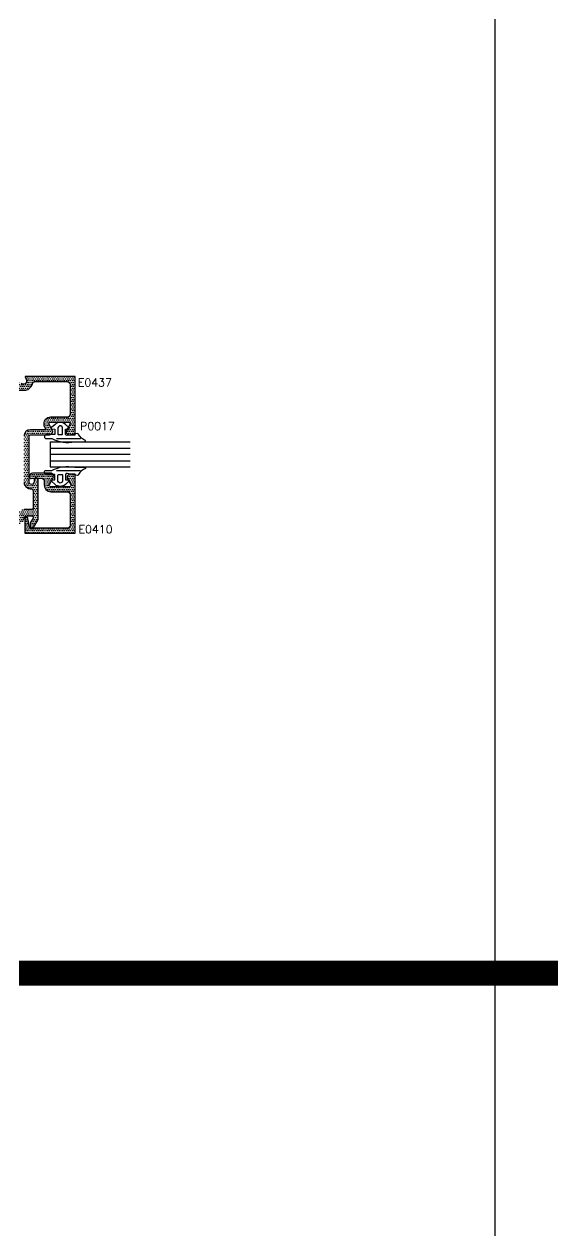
# Model space of a CAD drawing. Extents: x 0 to 130, y 0 to 90.
# Drawn here: x 9.7 to 14.98, y 57.3 to 69.37 of the extents above; entities that cross this region are included whole.
import ezdxf

# ---------------------------------------------------------------- set-up
doc = ezdxf.new("R2010")
doc.units = 0
doc.header["$MEASUREMENT"] = 0
for name, color, linetype in [('R-ANNO-TEXT', 6, 'CONTINUOUS'), ('R-DET1', 4, 'CONTINUOUS'), ('R-DET2', 2, 'CONTINUOUS'), ('R-PAT1', 5, 'CONTINUOUS'), ('TITLE', 7, 'CONTINUOUS')]:
    doc.layers.add(name, color=color, linetype=linetype)
doc.styles.get("Standard").update_dxf_attribs({"font": 'simplex'})
pattern_1 = [(0, (2.630604376452336, 60.94827925601312), (0.009375, 0.01875), [0, -0.01875])]

msp = doc.modelspace()

# ---------------------------------------------------------------- hatches: boundary and pattern name
at = {"layer": 'R-PAT1'}
h = msp.add_hatch(dxfattribs=at)
h.set_pattern_fill('DOTS', color=256, scale=0.3, style=0)
h.set_pattern_definition(pattern_1)
edge = h.paths.add_edge_path()
edge.add_line((9.785507703627555, 64.42956048236131), (9.757518003627556, 64.38107948236132))
edge.add_line((9.757518003627556, 64.38107948236132), (9.757517887222228, 64.33706148236132))
edge.add_arc((9.772517903627554, 64.3370614823613), 0.01500001640532567, 180.0000000000017, 330.0000361788715)
edge.add_line((9.785508303627555, 64.32956148236131), (9.835517603627554, 64.41618248236131))
edge.add_line((9.835517603627554, 64.41618248236131), (9.835517522704176, 64.81314348236131))
edge.add_arc((9.815517903627551, 64.81314348236131), 0.01999961907662406, 6.361230519997273e-12, 97.42321911392676)
edge.add_arc((9.815517137519105, 64.81314377099717), 0.01999923389363516, 97.42114952087478, 180.0008269124975)
edge.add_line((9.795517903627552, 64.81314348236131), (9.795518103627554, 64.79114448236132))
edge.add_arc((9.770518103627552, 64.7911444823613), 0.02500000000000124, -179.99770816882062, 0, ccw=False)
edge.add_line((9.745518103647552, 64.7911434823613), (9.745518003627556, 65.0215631823613))
edge.add_line((9.745518003627556, 65.0215631823613), (9.745517803627553, 65.2480607823613))
edge.add_arc((9.760517803627554, 65.2480607823613), 0.01499999999999968, 89.99999999999659, 179.9999999999966, ccw=False)
edge.add_line((9.760517803627554, 65.26306078236131), (9.951023803627553, 65.263062271551))
edge.add_arc((9.951023803627553, 65.29406228236131), 0.03100001081031944, 270.0000000000016, 389.9999884644409)
edge.add_line((9.97787060362755, 65.30956228236131), (9.94553890362755, 65.36556078236131))
edge.add_arc((9.958529203627553, 65.3730607823613), 0.01499992980283641, 89.99999999999659, 210.0001548077412, ccw=False)
edge.add_line((9.958529203627553, 65.38806071216415), (10.14051794362755, 65.38806078236131))
edge.add_arc((10.14051794362755, 65.3730607823613), 0.01499999999999924, -30.000059314162513, 89.99999999999659, ccw=False)
edge.add_line((10.15350831692011, 65.36556076891331), (10.12117697138703, 65.30956233561642))
edge.add_arc((10.14802384362755, 65.29406228236131), 0.03100010000000128, 149.9999930530581, 270.0000000000032)
edge.add_line((10.14802384362755, 65.26306218236131), (10.20551800362755, 65.2630639823613))
edge.add_line((10.20551800362755, 65.2630639823613), (10.20551800362755, 65.8440614823613))
edge.add_line((10.20551800362755, 65.84406148236131), (9.70551800362755, 65.84406148236131))
edge.add_line((9.70551800362755, 65.84406148236131), (9.719304003627553, 65.80956851236131))
edge.add_arc((9.690517903627555, 65.79806386236132), 0.03099994394885958, -142.5250916519979, 21.784609248622417, ccw=False)
edge.add_line((9.665915732442134, 65.77920306445147), (9.641890503627554, 65.8101564523613))
edge.add_line((9.641890503627554, 65.81015645236131), (9.57690322978463, 65.7327059604088))
edge.add_arc((9.588393003627553, 65.7230630823613), 0.01500000000000109, 139.9946948706572, 270.0000000000068)
edge.add_line((9.588393003627555, 65.7080630823613), (9.713958617170391, 65.70806643036542))
edge.add_arc((9.690517991890083, 65.79806370540305), 0.09299985176187427, 284.5988618965204, 343.6051380217329)
edge.add_arc((9.809475903627554, 65.76306401236131), 0.03100000016533, 89.99999999999841, 163.6050192300906, ccw=False)
edge.add_line((9.809475903627554, 65.79406401252663), (10.12451815362755, 65.7940640123613))
edge.add_arc((10.12451815362755, 65.76306401236131), 0.03100000000000014, 1.848251019964664e-05, 90, ccw=False)
edge.add_line((10.15551815362755, 65.7630640223613), (10.15551815362755, 65.46906148236131))
edge.add_arc((10.12451815362755, 65.46906148236131), 0.03100000000000058, 269.9999630349812, 359.9999999999992, ccw=False)
edge.add_line((10.12451813362755, 65.43806148236132), (9.958529203627553, 65.43806077856838))
edge.add_arc((9.958529203627553, 65.3730607823613), 0.06499999620707753, 89.99999999999922, 180.245402995655)
edge.add_line((9.893529803627551, 65.37278238236131), (9.893529203627555, 65.35564288236131))
edge.add_line((9.893529203627555, 65.35564288236131), (9.918112703627553, 65.31306328236131))
edge.add_line((9.918112703627553, 65.31306328236131), (9.76051810362755, 65.3130607823613))
edge.add_arc((9.76051810362755, 65.2480607823613), 0.06499999999999861, 90.00000000000078, 180.0000000000008)
edge.add_line((9.695518103627553, 65.2480607823613), (9.69551768866867, 64.7911444823613))
edge.add_arc((9.765521092234419, 64.79114585843544), 0.07000340357927355, 180.0011262772362, 273.3696336210393)
edge.add_arc((9.770518103627555, 64.70628948236131), 0.01499997685864803, 1.5916157281026244e-12, 93.37247195563839, ccw=False)
edge.add_line((9.785518080486202, 64.70628948236131), (9.785518003627555, 64.52906248236131))
edge.add_arc((9.770518103627555, 64.52906248236131), 0.0149998999999994, -90, 1.5916157281026244e-12, ccw=False)
edge.add_line((9.770518103627555, 64.5140625823613), (9.695518003627551, 64.51406348236131))
edge.add_arc((9.695518003627548, 64.45206348236131), 0.06200000000000205, 89.99999999999754, 179.9999999999976)
edge.add_line((9.633518003627547, 64.45206348236131), (9.63351790362755, 64.42500548236131))
edge.add_arc((9.618517903627549, 64.42500548236131), 0.01500000000000057, -59.999272219169825, 1.5916157281026244e-12, ccw=False)
edge.add_line((9.626018068632995, 64.41201519657187), (9.5511356796837, 64.36878117357169))
edge.add_arc((9.563518003627552, 64.3470634823613), 0.02499960115201863, 119.6895913246472, 300.3387913391531)
edge.add_line((9.576145603627552, 64.32548748236131), (9.688018068632996, 64.39007319657188))
edge.add_arc((9.68051790362755, 64.4030634823613), 0.0150000000000004, 300.0007277808302, 360.0000000000016)
edge.add_line((9.69551790362755, 64.4030634823613), (9.69551790362755, 64.42106148236131))
edge.add_arc((9.726517903627549, 64.42106148236131), 0.03099999999999881, 90, 180.0000000000008, ccw=False)
edge.add_line((9.726517903627549, 64.4520614823613), (9.772517203627554, 64.4520594823613))
edge.add_arc((9.772517203627551, 64.4370604823613), 0.01499899999999865, -29.999772836727118, 89.99999999998983, ccw=False)
h = msp.add_hatch(dxfattribs=at)
h.set_pattern_fill('DOTS', color=256, scale=0.3, style=0)
h.set_pattern_definition(pattern_1)
edge = h.paths.add_edge_path()
edge.add_arc((9.765259003627552, 64.8403724823613), 0.01499981414418183, 179.9999999999966, 278.0502612881361)
edge.add_line((9.76735960362755, 64.82552048236131), (9.790259103627552, 64.82875648236131))
edge.add_line((9.790259103627552, 64.82875648236131), (9.867297903627556, 64.82875848236131))
edge.add_arc((9.867297903627556, 64.7977584823613), 0.03099999999999881, 0, 90, ccw=False)
edge.add_line((9.898297903627554, 64.7977584823613), (9.898297709001898, 64.75894648292721))
edge.add_arc((9.963297603627552, 64.7587574823613), 0.06500016940408794, 179.8334012032426, 270.1308104447154)
edge.add_line((9.963446003627553, 64.6937574823613), (10.12425923362755, 64.69375648236131))
edge.add_arc((10.12425923362755, 64.66275648236132), 0.03099999999999881, 0, 90, ccw=False)
edge.add_line((10.15525923362755, 64.66275648236132), (10.15525923362755, 64.35875948236131))
edge.add_arc((10.12425923362755, 64.35875948236131), 0.03099999999999969, -89.99999999999841, 1.5916157281026244e-12, ccw=False)
edge.add_line((10.12425923362755, 64.3277594823613), (9.760552603627556, 64.32775648236131))
edge.add_arc((9.760552603627556, 64.34275648236131), 0.01500000000000101, 186.9998441811648, 270.00000000000335, ccw=False)
edge.add_line((9.74566440638154, 64.34092848269945), (9.73514700161892, 64.42658546983651))
edge.add_arc((9.720258903627553, 64.4247574823613), 0.01499989999999979, 6.999844181159476, 179.9999999999983)
edge.add_line((9.705259003627553, 64.42475748236131), (9.70525910362755, 64.27775848236132))
edge.add_line((9.70525910362755, 64.2777584823613), (10.20525908102755, 64.2777584823613))
edge.add_line((10.20525908102755, 64.2777584823613), (10.20525908102755, 64.86875788236131))
edge.add_line((10.20525908102755, 64.86875788236131), (10.15795254362756, 64.86875947585112))
edge.add_arc((10.15795254362756, 64.8377594823613), 0.03099999348981308, 90.00000000000165, 210.0000069469469)
edge.add_line((10.13110576362756, 64.8222594823613), (10.16343751362755, 64.76625748236131))
edge.add_arc((10.15044712362755, 64.7587574823613), 0.01500000774506919, -89.99996180282011, 29.999982919687795, ccw=False)
edge.add_line((10.15044713362756, 64.74375747461625), (9.963297603627556, 64.7437574823613))
edge.add_arc((9.963297603627554, 64.7587574823613), 0.01500000000000057, 150.0000361788763, 270.00000000000676, ccw=False)
edge.add_line((9.950307217834986, 64.76625747415865), (9.98841240766199, 64.83225753776846))
edge.add_arc((9.961565703627551, 64.84775788236131), 0.03100009999999991, 329.9993712869268, 449.9999999999968)
edge.add_line((9.961565703627553, 64.87875798236131), (9.781259303627554, 64.8787578823613))
edge.add_arc((9.781259374338505, 64.84775771164996), 0.03100017071142496, 90.00013069086422, 179.9996844843306)
edge.add_line((9.75025920362755, 64.84775788236131), (9.750259203627554, 64.8403724823613))

# ---------------------------------------------------------------- linework, layer by layer
at = {"layer": 'R-DET1'}
for points in [[(9.588393003627555, 65.7080630823613), (9.713958617170391, 65.70806643036542, 0.263307311594275), (9.779736403627552, 65.7718139923613, -0.3326800485319401), (9.809475903627554, 65.79406401252663), (10.12451815362755, 65.7940640123613, -0.4142134678914145), (10.15551815362755, 65.7630640223613), (10.15551815362755, 65.46906148236131, -0.414213751336475), (10.12451813362755, 65.43806148236132), (9.958529203627553, 65.43806077856838, 0.4154686075962968), (9.893529803627551, 65.37278238236131), (9.893529203627555, 65.35564288236131), (9.918112703627553, 65.31306328236131), (9.76051810362755, 65.3130607823613, 0.414213562373095), (9.695518103627553, 65.2480607823613)], [(9.785507703627555, 64.42956048236131), (9.757518003627556, 64.38107948236132), (9.757517887222228, 64.3370614823613, 0.7673272387856587), (9.785508303627555, 64.32956148236131), (9.835517603627554, 64.41618248236131), (9.835517522704176, 64.81314348236131, 0.4526903691078097), (9.81293400362755, 64.8329754823613, 0.3767703072594911), (9.795517903627552, 64.81314348236131), (9.795518103627554, 64.7911444823613, -0.9999800002000091), (9.745518103647552, 64.7911434823613), (9.745518003627556, 65.0215631823613), (9.745517803627553, 65.2480607823613, -0.414213562373095), (9.760517803627554, 65.26306078236131), (9.951023803627553, 65.263062271551, 0.5773502020784552), (9.97787060362755, 65.30956228236131), (9.94553890362755, 65.36556078236131, -0.5773511698249314), (9.958529203627553, 65.38806071216415), (10.14051794362755, 65.38806078236131, -0.57735061426548), (10.15350831692011, 65.36556076891331), (10.12117697138703, 65.30956233561642, 0.5773503096053206), (10.14802384362755, 65.26306218236131), (10.20551800362755, 65.2630639823613), (10.20551800362755, 65.84406148236131), (9.70551800362755, 65.84406148236131), (9.719304003627553, 65.80956851236131, -0.8716619961154112), (9.665915732442134, 65.77920306445147)], [(9.75025918948337, 64.8403724823613, 0.455991135179026), (9.76735960362755, 64.82552048236131), (9.790259103627552, 64.82875648236131), (9.867297903627556, 64.82875848236131, -0.414213562373095), (9.898297903627554, 64.7977584823613), (9.898297709001898, 64.75894648292723, 0.4157347223605668), (9.963446003627553, 64.6937574823613), (10.12425923362755, 64.69375648236131, -0.414213562373095), (10.15525923362755, 64.66275648236132), (10.15525923362755, 64.35875948236131, -0.414213562373095), (10.12425923362755, 64.3277594823613), (9.760552603627556, 64.32775648236131, -0.3788668861742498), (9.74566440638154, 64.34092848269945), (9.73514700161892, 64.42658546983651, 0.9407073484462662), (9.705259003627553, 64.42475748236131), (9.70525910362755, 64.2777584823613), (10.20525908102755, 64.2777584823613), (10.20525908102755, 64.86875788236131), (10.15795254362756, 64.86875947585112, 0.5773503096053217), (10.13110576362756, 64.8222594823613), (10.16343751362755, 64.76625748236131, -0.5773499475982407), (10.15044713362756, 64.74375747461625), (9.963297603627556, 64.7437574823613, -0.5773500587095051), (9.950307217834986, 64.76625747415865), (9.98841240766199, 64.83225753776846, 0.5773539268997976), (9.961565703627553, 64.87875798236131), (9.781259303627554, 64.87875788236131, 0.4142112813889879), (9.75025920362755, 64.84775788236131), (9.750259203627554, 64.8403724823613)], [(9.69551768866867, 64.7911444823613, 0.4315399387032696), (9.769635703627554, 64.72126348236131, -0.4315604592530941), (9.785518080486202, 64.70628948236131), (9.785518003627555, 64.52906248236131, -0.414213562373095), (9.770518103627555, 64.5140625823613), (9.695518003627551, 64.51406348236131, 0.414213562373095)], [(9.69551790362755, 64.42106148236131, -0.414213562373095), (9.726517903627549, 64.4520614823613), (9.772517203627554, 64.4520594823613, -0.5773489476079768), (9.785506748392432, 64.42956103386152)]]:
    msp.add_lwpolyline(points, format="xyb", dxfattribs=at)
at = {"layer": 'R-DET2'}
for p, q in [((9.955388542327551, 65.1909109323613), (9.955388542327551, 64.9409109323613)), ((9.955388542327551, 65.1909109323613), (10.75752237267329, 65.19091052109468)), ((9.955388542327551, 65.1284109323613), (10.75752237267329, 65.12841047399928)), ((10.75752237267329, 65.06591057585749), (9.955388542327551, 65.0659109323613)), ((9.955388542327551, 65.0034109323613), (10.75752237267329, 65.00341047399928)), ((9.955388542327551, 64.9409109323613), (10.75752237267329, 64.9409105210947))]:
    msp.add_line(p, q, dxfattribs=at)
for points in [[(10.20219455590611, 65.19292963652168), (10.30030312778871, 65.19292963652168, 0.477037012448265), (10.31008418707855, 65.20501071296633, -0.1690634905219287), (10.24117799641835, 65.26696630363969, 0.3788088368526451), (10.23052537970103, 65.27484717417596), (10.12520874452902, 65.25563316251771, -0.3462419148266733), (10.10933718710155, 65.26559510949863), (10.10933718710155, 65.31968202448793), (10.13953443304353, 65.32079288956587, 0.6086559015379466), (10.14493780000224, 65.33393763045517), (10.10838516140263, 65.36624830130289, 0.3786170875212405), (10.00528921280046, 65.36624830130289), (9.968736574200856, 65.33393763045517, 0.6086559015379387), (9.974139941159567, 65.32079288956587), (10.00433718710155, 65.31968202448793), (10.00433718710155, 65.26468202448794), (9.919337187101549, 65.26468202448794, 0.9999999999999999), (9.919337187101549, 65.22468202448793), (9.974376694369205, 65.22468202448793, 0.1753644488707544)], [(10.04933718710155, 65.3507293995845, 0.341998713119647), (10.03433718710155, 65.33136448285346), (10.03433718710155, 65.27268202448793, 0.414213562373095), (10.04233718710155, 65.26468202448794), (10.07133718710155, 65.26468202448794, 0.4142135623730958), (10.07933718710155, 65.27268202448793), (10.07933718710155, 65.33136448285346, 0.341998713119647), (10.06433718710155, 65.3507293995845, 0.1270166537925822)], [(10.20219444300052, 64.93889200881792), (10.30030301488308, 64.93889192161032, -0.477037012448265), (10.3100840634342, 64.9268108364714, 0.1690634905219287), (10.2411778177024, 64.864855307048, -0.3788088368526451), (10.23052519397987, 64.85697444598074), (10.12520857588702, 64.87618855125373, 0.3462419148266733), (10.10933700960449, 64.86622661838086), (10.10933696152724, 64.81213970339158), (10.13953420648178, 64.81102881147167, -0.6086559015379466), (10.14493756175628, 64.79788406577937), (10.10838489443609, 64.7655734274229, -0.3786170875212405), (10.00528894583396, 64.76557351906371), (9.96873633595496, 64.79788422240264, -0.6086559015379387), (9.974139714597882, 64.81102895848895), (10.00433696152728, 64.81213979672489), (10.00433701041616, 64.86713979672487), (9.919337010416196, 64.8671398722804, -0.9999999999999999), (9.91933704597174, 64.90713987228038), (9.974376553239376, 64.90713982335639, -0.1753644488707544)], [(10.04933693392961, 64.78109238162835, -0.341998713119647), (10.03433695114287, 64.80045731169271), (10.03433700330504, 64.8591397700582, -0.414213562373095), (10.04233701041615, 64.86713976294709), (10.07133701041613, 64.86713973716932, -0.4142135623730958), (10.07933700330502, 64.85913973005822), (10.07933695114285, 64.80045727169272, -0.341998713119647), (10.0643369339296, 64.78109236829502, -0.1270166537925822)]]:
    msp.add_lwpolyline(points, format="xyb", close=True, dxfattribs=at)
for points in [[(10.01852697768034, 65.22468202448793), (10.25830301533651, 65.2249296365217)], [(10.01852683655049, 64.9071397841117), (10.25830287398647, 64.90689195894376)]]:
    msp.add_lwpolyline(points, dxfattribs=at)
at = {"layer": 'TITLE'}
msp.add_line((14.40086279050743, 89.87895019504157), (14.40086279050743, 14.87895019504157), dxfattribs=at)
at = {"layer": 'TITLE', "const_width": 0.25}
msp.add_lwpolyline([(0.25, 59.87895019504157), (122.9080004981786, 59.87895019504157)], dxfattribs=at)

# ---------------------------------------------------------------- texts
at = {"layer": 'R-ANNO-TEXT', "char_height": 0.08, "attachment_point": 4}
for s, insert in [('\\A1;E0437', (10.23366762611748, 65.7856994218916)), ('\\A1;P0017', (10.25605862487054, 65.34981862210421)), ('\\A1;E0410', (10.24032514633268, 64.31868029410093))]:
    msp.add_mtext(s, dxfattribs=dict(at, insert=insert))

doc.saveas('drawing.dxf')
